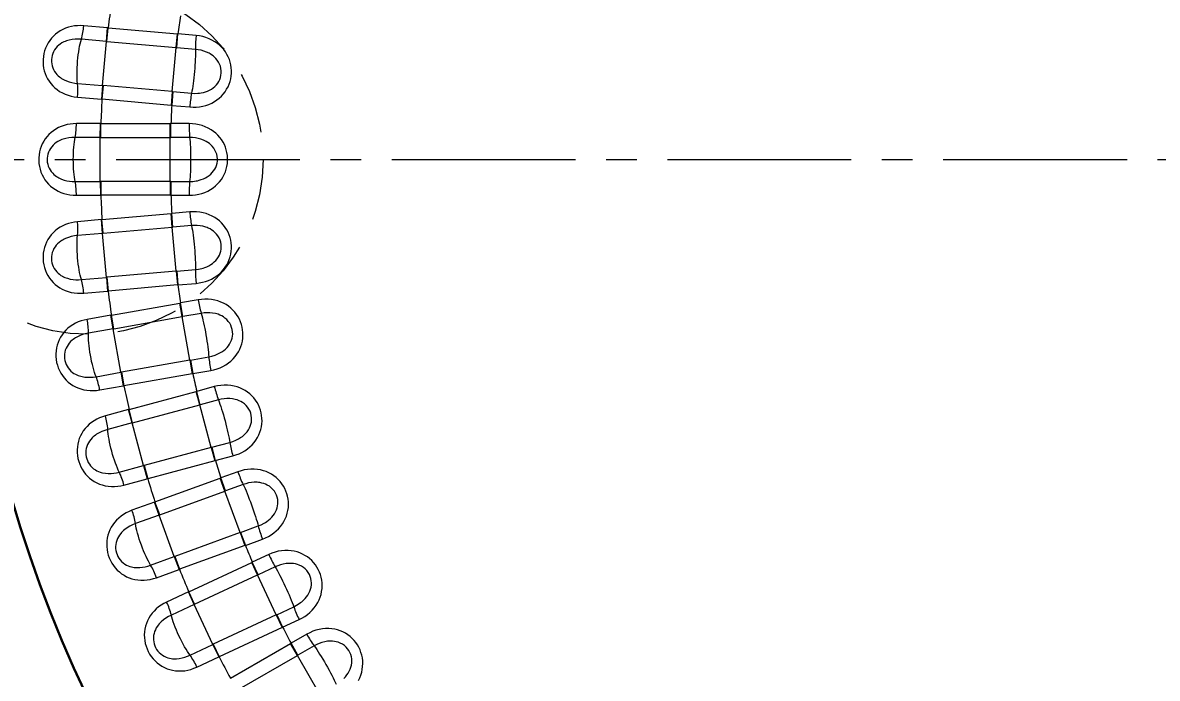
# Model space of a CAD drawing. Extents: x 407 to 892, y -26 to 445.
# Drawn here: x 517.82 to 550.23, y 168.78 to 187.52 of the extents above; entities that cross this region are included whole.
import ezdxf

# ---------------------------------------------------------------- set-up
doc = ezdxf.new("R2010")
doc.units = 0
doc.header["$LTSCALE"] = 7
doc.header["$MEASUREMENT"] = 0
doc.linetypes.add('CENTER2', pattern=[1.125, 0.75, -0.125, 0.125, -0.125])
doc.linetypes.add('HIDDEN', pattern=[0.375, 0.25, -0.125])
doc.layers.get('0').update_dxf_attribs({"linetype": 'CONTINUOUS', "lineweight": 15})
for name, color, linetype, lineweight in [('1', 1, 'CENTER2', 15), ('2', 2, 'HIDDEN', 15), ('3', 3, 'CONTINUOUS', 30), ('8', 251, 'CONTINUOUS', 15)]:
    doc.layers.add(name, color=color, linetype=linetype, lineweight=lineweight)
doc.styles.add('ITALICT', font='ITALICT.shx', dxfattribs={"width": 0.8, "height": 3})
doc.dimstyles.get("Standard").update_dxf_attribs({"dimtxt": 3, "dimasz": 3, "dimexe": 0.5, "dimexo": 0.5, "dimgap": 0.8, "dimtad": 1, "dimdsep": 46, "dimtxsty": 'ITALICT', "dimcen": 0.09, "dimazin": 2, "dimtfac": 1, "dimtmove": 0, "dimatfit": 3, "dimfxl": 1, "dimtolj": 1, "dimtzin": 0, "dimarcsym": 0})

# ---------------------------------------------------------------- blocks, each defined once
blk = doc.blocks.new('*D24')
at = {"color": 0, "lineweight": -2, "transparency": 16777216}
for p, q in [((550.991, 259.614), (435.38, 259.614)), ((435.88, 256.614), (435.88, 110.614)), ((550.991, 107.614), (435.38, 107.614))]:
    blk.add_line(p, q, dxfattribs=at)
at = {"color": 0, "transparency": 16777216}
for points in [[(435.38, 256.614), (436.38, 256.614), (435.88, 259.614)], [(435.38, 110.614), (436.38, 110.614), (435.88, 107.614)]]:
    blk.add_solid(points, dxfattribs=at)
at = {"color": 0, "transparency": 16777216, "insert": (433.58, 183.614), "char_height": 3, "attachment_point": 5, "rotation": 90, "style": 'ITALICT'}
blk.add_mtext('\\A1;152', dxfattribs=at)
blk = doc.blocks.new('*D33')
at = {"color": 0, "lineweight": -2, "transparency": 16777216}
for p, q in [((491.115, 205.588), (474.637, 211.586)), ((488.491, 183.614), (469.704, 183.614))]:
    blk.add_line(p, q, dxfattribs=at)
blk.add_arc((551.491, 183.614), 81.286, 162.11471, 177.88529, dxfattribs=at)
at = {"color": 0, "transparency": 16777216}
for points in [[(473.66, 208.74), (474.606, 208.415), (475.106, 211.415)], [(470.76, 186.604), (469.76, 186.622), (470.204, 183.614)]]:
    blk.add_solid(points, dxfattribs=at)
at = {"color": 0, "transparency": 16777216, "insert": (469.174, 198.128), "char_height": 3, "attachment_point": 5, "rotation": 80, "style": 'ITALICT'}
blk.add_mtext('\\A1;20°', dxfattribs=at)
blk = doc.blocks.new('*D34')
at = {"color": 0, "lineweight": -2, "transparency": 16777216}
for p, q in [((499.341, 235.763), (487.736, 247.368)), ((488.491, 183.614), (461.329, 183.614))]:
    blk.add_line(p, q, dxfattribs=at)
blk.add_arc((551.491, 183.614), 89.662, 136.91715, 178.08285, dxfattribs=at)
at = {"color": 0, "transparency": 16777216}
for points in [[(485.645, 245.205), (486.364, 244.51), (488.09, 247.014)], [(462.379, 186.605), (461.379, 186.621), (461.829, 183.614)]]:
    blk.add_solid(points, dxfattribs=at)
at = {"color": 0, "transparency": 16777216, "insert": (466.529, 218.806), "char_height": 3, "attachment_point": 5, "rotation": 67.5, "style": 'ITALICT'}
blk.add_mtext('\\A1;45°', dxfattribs=at)

msp = doc.modelspace()

# ---------------------------------------------------------------- linework, layer by layer
at = {"layer": '1'}
msp.add_line((488.991, 183.614), (613.991, 183.614), dxfattribs=at)
msp.add_arc((551.491, 183.614), 57, 193.4627, 347.3297, dxfattribs=at)
at = {"layer": '2'}
msp.add_circle((519.691, 183.614), 5, dxfattribs=at)
at = {"layer": '3'}
for radius in [44.5, 44.5, 40.215, 35.325]:
    msp.add_circle((551.491, 183.614), radius, dxfattribs=at)
at = {"layer": '8', "lineweight": 13, "ltscale": 0.017125}
for p, q in [((520.249, 187.375), (519.567, 187.435)), ((520.04, 184.638), (519.355, 184.638)), ((519.355, 182.589), (520.04, 182.589)), ((519.567, 179.793), (520.249, 179.852)), ((520.021, 177.025), (520.696, 177.143)), ((520.847, 176.463), (520.185, 176.286)), ((520.715, 174.307), (521.377, 174.484)), ((521.587, 173.82), (520.943, 173.585)), ((521.644, 171.66), (522.287, 171.894)), ((522.554, 171.251), (521.933, 170.961)), ((522.799, 169.104), (523.42, 169.393))]:
    msp.add_line(p, q, dxfattribs=at)
at = {"layer": '8', "lineweight": 13, "ltscale": 0.009852}
for p, q in [((520.213, 186.983), (520.249, 187.375)), ((522.222, 186.807), (522.258, 187.2)), ((520.103, 185.727), (520.071, 185.334)), ((522.113, 185.551), (522.079, 185.158)), ((520.039, 184.244), (520.04, 184.638)), ((520.039, 182.983), (520.04, 182.589)), ((520.103, 181.5), (520.071, 181.893)), ((522.113, 181.676), (522.079, 182.069)), ((520.213, 180.244), (520.249, 179.852)), ((522.222, 180.42), (522.258, 180.027)), ((520.407, 178.773), (520.34, 179.161)), ((520.626, 177.531), (520.696, 177.143)), ((520.947, 176.082), (520.847, 176.463)), ((521.273, 174.864), (521.377, 174.484)), ((523.615, 174.139), (523.481, 174.509)), ((523.252, 169.75), (523.42, 169.393)), ((525.684, 169.442), (525.487, 169.784))]:
    msp.add_line(p, q, dxfattribs=at)
at = {"layer": '8', "lineweight": 13, "ltscale": 0.009853}
for p, q in [((520.23, 186.981), (520.264, 187.374)), ((522.206, 186.809), (522.24, 187.201)), ((520.12, 185.725), (520.086, 185.332)), ((522.096, 185.552), (522.061, 185.16)), ((520.055, 184.244), (520.055, 184.638)), ((522.039, 184.244), (522.039, 184.638)), ((522.056, 184.244), (522.056, 184.638)), ((520.055, 182.983), (520.055, 182.589)), ((522.039, 182.983), (522.039, 182.589)), ((522.056, 182.983), (522.056, 182.589)), ((520.12, 181.502), (520.086, 181.895)), ((522.096, 181.675), (522.061, 182.067)), ((520.23, 180.246), (520.264, 179.853)), ((522.206, 180.418), (522.24, 180.026)), ((522.376, 179.12), (522.308, 179.508)), ((522.393, 179.123), (522.326, 179.511)), ((520.423, 178.776), (520.355, 179.164)), ((522.595, 177.878), (522.664, 177.49)), ((522.612, 177.881), (522.681, 177.493)), ((520.642, 177.534), (520.711, 177.146)), ((522.879, 176.6), (522.777, 176.981)), ((522.895, 176.604), (522.794, 176.985)), ((520.963, 176.087), (520.861, 176.467)), ((523.205, 175.382), (523.307, 175.001)), ((523.222, 175.386), (523.324, 175.006)), ((521.29, 174.868), (521.392, 174.488)), ((523.599, 174.133), (523.464, 174.503)), ((521.735, 173.455), (521.601, 173.825)), ((524.03, 172.948), (524.165, 172.577)), ((524.046, 172.954), (524.182, 172.584)), ((522.167, 172.269), (522.301, 171.899)), ((524.531, 171.738), (524.365, 172.095)), ((524.547, 171.745), (524.381, 172.103)), ((522.734, 170.9), (522.567, 171.257)), ((525.064, 170.595), (525.231, 170.238)), ((525.08, 170.602), (525.247, 170.245)), ((523.267, 169.757), (523.434, 169.4)), ((525.669, 169.434), (525.472, 169.775))]:
    msp.add_line(p, q, dxfattribs=at)
at = {"layer": '8', "lineweight": 13, "ltscale": 0.000371345}
for p, q in [((520.264, 187.374), (520.249, 187.375)), ((520.264, 179.853), (520.249, 179.852))]:
    msp.add_line(p, q, dxfattribs=at)
at = {"layer": '8', "lineweight": 13, "ltscale": 0.049582}
for p, q in [((520.264, 187.374), (522.24, 187.201)), ((522.061, 185.16), (520.086, 185.332)), ((520.086, 181.895), (522.061, 182.067)), ((522.24, 180.026), (520.264, 179.853)), ((522.595, 177.878), (520.642, 177.534)), ((520.861, 176.467), (522.777, 176.981)), ((523.307, 175.001), (521.392, 174.488)), ((524.03, 172.948), (522.167, 172.269)), ((522.567, 171.257), (524.365, 172.095)), ((525.064, 170.595), (523.267, 169.757))]:
    msp.add_line(p, q, dxfattribs=at)
at = {"layer": '8', "lineweight": 13, "ltscale": 0.01795}
for p, q in [((520.213, 186.983), (519.498, 187.047)), ((520.039, 184.244), (519.321, 184.245)), ((519.321, 182.982), (520.039, 182.983)), ((519.498, 180.18), (520.213, 180.244)), ((520.407, 178.773), (519.7, 178.65)), ((519.919, 177.405), (520.626, 177.531)), ((520.947, 176.082), (520.253, 175.898)), ((520.58, 174.677), (521.273, 174.864)), ((521.72, 173.449), (521.044, 173.205)), ((521.477, 172.017), (522.151, 172.264)), ((522.719, 170.893), (522.068, 170.591)), ((522.602, 169.445), (523.252, 169.75))]:
    msp.add_line(p, q, dxfattribs=at)
at = {"layer": '8', "lineweight": 13, "ltscale": 0.0004458}
for p, q in [((522.24, 187.201), (522.258, 187.2)), ((522.258, 180.027), (522.24, 180.026))]:
    msp.add_line(p, q, dxfattribs=at)
at = {"layer": '8', "lineweight": 13, "ltscale": 0.012961}
for p, q in [((522.774, 187.155), (522.258, 187.2)), ((522.079, 185.158), (522.595, 185.113)), ((522.575, 184.639), (522.056, 184.638)), ((522.056, 182.589), (522.575, 182.589)), ((522.595, 182.114), (522.079, 182.069)), ((522.258, 180.027), (522.774, 180.072)), ((522.836, 179.602), (522.326, 179.511)), ((522.681, 177.493), (523.192, 177.583)), ((523.295, 177.12), (522.794, 176.985)), ((523.324, 175.006), (523.825, 175.14)), ((524.182, 172.584), (524.669, 172.761)), ((524.851, 172.322), (524.381, 172.103)), ((525.247, 170.245), (525.717, 170.464)), ((525.936, 170.043), (525.487, 169.784))]:
    msp.add_line(p, q, dxfattribs=at)
at = {"layer": '8', "lineweight": 13, "ltscale": 0.031529}
for p, q in [((520.103, 185.727), (520.213, 186.983)), ((522.096, 185.552), (522.206, 186.809)), ((520.039, 182.983), (520.039, 184.244)), ((522.039, 182.983), (522.039, 184.244)), ((520.213, 180.244), (520.103, 181.5)), ((522.206, 180.418), (522.096, 181.675)), ((522.595, 177.878), (522.376, 179.12)), ((523.205, 175.382), (522.879, 176.6)), ((521.273, 174.864), (520.947, 176.082)), ((524.03, 172.948), (523.599, 174.133)), ((525.064, 170.595), (524.531, 171.738)), ((526.3, 168.341), (525.669, 169.434))]:
    msp.add_line(p, q, dxfattribs=at)
at = {"layer": '8', "lineweight": 13, "ltscale": 0.000417412}
for p, q in [((520.23, 186.981), (520.213, 186.983)), ((520.12, 185.725), (520.103, 185.727)), ((520.12, 181.502), (520.103, 181.5)), ((520.23, 180.246), (520.213, 180.244))]:
    msp.add_line(p, q, dxfattribs=at)
at = {"layer": '8', "lineweight": 13, "ltscale": 0.049583}
for p, q in [((520.23, 186.981), (522.206, 186.809)), ((522.096, 185.552), (520.12, 185.725)), ((520.055, 184.638), (522.039, 184.638)), ((520.055, 184.244), (522.039, 184.244)), ((522.039, 182.983), (520.055, 182.983)), ((522.039, 182.589), (520.055, 182.589)), ((520.12, 181.502), (522.096, 181.675)), ((522.206, 180.418), (520.23, 180.246)), ((520.355, 179.164), (522.308, 179.508)), ((520.423, 178.776), (522.376, 179.12)), ((522.664, 177.49), (520.711, 177.146)), ((520.963, 176.087), (522.879, 176.6)), ((523.205, 175.382), (521.29, 174.868)), ((521.601, 173.825), (523.464, 174.503)), ((521.735, 173.455), (523.599, 174.133)), ((524.165, 172.577), (522.301, 171.899)), ((522.734, 170.9), (524.531, 171.738)), ((525.231, 170.238), (523.434, 169.4)), ((523.754, 168.783), (525.472, 169.775)), ((523.951, 168.442), (525.669, 169.434))]:
    msp.add_line(p, q, dxfattribs=at)
at = {"layer": '8', "lineweight": 13, "ltscale": 0.000424319}
for p, q in [((522.206, 186.809), (522.222, 186.807)), ((522.222, 180.42), (522.206, 180.418))]:
    msp.add_line(p, q, dxfattribs=at)
at = {"layer": '8', "lineweight": 13, "ltscale": 0.013374}
for p, q in [((522.755, 186.76), (522.222, 186.807)), ((522.113, 185.551), (522.646, 185.505)), ((522.59, 184.243), (522.056, 184.244)), ((522.056, 182.983), (522.59, 182.984)), ((522.646, 181.722), (522.113, 181.676)), ((522.222, 180.42), (522.755, 180.467)), ((522.92, 179.215), (522.393, 179.123)), ((522.612, 177.881), (523.139, 177.975)), ((523.412, 176.742), (522.895, 176.604)), ((523.222, 175.386), (523.738, 175.525)), ((524.118, 174.321), (523.615, 174.139)), ((524.046, 172.954), (524.549, 173.137)), ((525.032, 171.971), (524.547, 171.745)), ((525.08, 170.602), (525.564, 170.829)), ((526.147, 169.709), (525.684, 169.442))]:
    msp.add_line(p, q, dxfattribs=at)
at = {"layer": '8', "lineweight": 13, "ltscale": 0.017949}
for p, q in [((519.388, 185.788), (520.103, 185.727)), ((520.103, 181.5), (519.388, 181.439))]:
    msp.add_line(p, q, dxfattribs=at)
at = {"layer": '8', "lineweight": 13, "ltscale": 0.017124}
for p, q in [((519.388, 185.394), (520.071, 185.334)), ((520.071, 181.893), (519.388, 181.833)), ((520.34, 179.161), (519.666, 179.042))]:
    msp.add_line(p, q, dxfattribs=at)
at = {"layer": '8', "lineweight": 13, "ltscale": 0.000424252}
for p, q in [((522.113, 185.551), (522.096, 185.552)), ((522.096, 181.675), (522.113, 181.676))]:
    msp.add_line(p, q, dxfattribs=at)
at = {"layer": '8', "lineweight": 13, "ltscale": 0.000371545}
for p, q in [((520.086, 185.332), (520.071, 185.334)), ((520.086, 181.895), (520.071, 181.893))]:
    msp.add_line(p, q, dxfattribs=at)
at = {"layer": '8', "lineweight": 13, "ltscale": 0.000445666}
for p, q in [((522.079, 185.158), (522.061, 185.16)), ((522.061, 182.067), (522.079, 182.069))]:
    msp.add_line(p, q, dxfattribs=at)
at = {"layer": '8', "lineweight": 13, "ltscale": 0.000370789}
for p, q in [((520.055, 184.638), (520.04, 184.638)), ((520.055, 182.589), (520.04, 182.589))]:
    msp.add_line(p, q, dxfattribs=at)
at = {"layer": '8', "lineweight": 13, "ltscale": 0.00044632}
for p, q in [((522.039, 184.638), (522.056, 184.638)), ((522.056, 182.589), (522.039, 182.589))]:
    msp.add_line(p, q, dxfattribs=at)
at = {"layer": '8', "lineweight": 13, "ltscale": 0.000417328}
for p, q in [((520.055, 184.244), (520.039, 184.244)), ((520.055, 182.983), (520.039, 182.983))]:
    msp.add_line(p, q, dxfattribs=at)
at = {"layer": '8', "lineweight": 13, "ltscale": 0.000424957}
for p, q in [((522.039, 184.244), (522.056, 184.244)), ((522.056, 182.983), (522.039, 182.983))]:
    msp.add_line(p, q, dxfattribs=at)
at = {"layer": '8', "lineweight": 13, "ltscale": 0.000445406}
msp.add_line((522.308, 179.508), (522.326, 179.511), dxfattribs=at)
at = {"layer": '8', "lineweight": 13, "ltscale": 0.000371291}
msp.add_line((520.355, 179.164), (520.34, 179.161), dxfattribs=at)
at = {"layer": '8', "lineweight": 13, "ltscale": 0.000424458}
msp.add_line((522.376, 179.12), (522.393, 179.123), dxfattribs=at)
at = {"layer": '8', "lineweight": 13, "ltscale": 0.000416811}
msp.add_line((520.423, 178.776), (520.407, 178.773), dxfattribs=at)
at = {"layer": '8', "lineweight": 13, "ltscale": 0.03153}
for p, q in [((520.626, 177.531), (520.407, 178.773)), ((522.151, 172.264), (521.72, 173.449)), ((523.252, 169.75), (522.719, 170.893))]:
    msp.add_line(p, q, dxfattribs=at)
at = {"layer": '8', "lineweight": 13, "ltscale": 0.00042459}
msp.add_line((522.612, 177.881), (522.595, 177.878), dxfattribs=at)
at = {"layer": '8', "lineweight": 13, "ltscale": 0.000417696}
msp.add_line((520.642, 177.534), (520.626, 177.531), dxfattribs=at)
at = {"layer": '8', "lineweight": 13, "ltscale": 0.000445539}
msp.add_line((522.681, 177.493), (522.664, 177.49), dxfattribs=at)
at = {"layer": '8', "lineweight": 13, "ltscale": 0.000371025}
msp.add_line((520.711, 177.146), (520.696, 177.143), dxfattribs=at)
at = {"layer": '8', "lineweight": 13, "ltscale": 0.00044619}
msp.add_line((522.777, 176.981), (522.794, 176.985), dxfattribs=at)
at = {"layer": '8', "lineweight": 13, "ltscale": 0.000371442}
msp.add_line((520.861, 176.467), (520.847, 176.463), dxfattribs=at)
at = {"layer": '8', "lineweight": 13, "ltscale": 0.000423976}
msp.add_line((522.879, 176.6), (522.895, 176.604), dxfattribs=at)
at = {"layer": '8', "lineweight": 13, "ltscale": 0.000416948}
msp.add_line((520.963, 176.087), (520.947, 176.082), dxfattribs=at)
at = {"layer": '8', "lineweight": 13, "ltscale": 0.000424371}
msp.add_line((523.222, 175.386), (523.205, 175.382), dxfattribs=at)
at = {"layer": '8', "lineweight": 13, "ltscale": 0.000417146}
msp.add_line((521.29, 174.868), (521.273, 174.864), dxfattribs=at)
at = {"layer": '8', "lineweight": 13, "ltscale": 0.000445651}
msp.add_line((523.324, 175.006), (523.307, 175.001), dxfattribs=at)
at = {"layer": '8', "lineweight": 13, "ltscale": 0.012962}
msp.add_line((523.968, 174.687), (523.481, 174.509), dxfattribs=at)
at = {"layer": '8', "lineweight": 13, "ltscale": 0.000370851}
msp.add_line((521.392, 174.488), (521.377, 174.484), dxfattribs=at)
at = {"layer": '8', "lineweight": 13, "ltscale": 0.000445521}
msp.add_line((523.464, 174.503), (523.481, 174.509), dxfattribs=at)
at = {"layer": '8', "lineweight": 13, "ltscale": 0.000424532}
msp.add_line((523.599, 174.133), (523.615, 174.139), dxfattribs=at)
at = {"layer": '8', "lineweight": 13, "ltscale": 0.00037076}
msp.add_line((521.601, 173.825), (521.587, 173.82), dxfattribs=at)
at = {"layer": '8', "lineweight": 13, "ltscale": 0.009851}
for p, q in [((521.72, 173.449), (521.587, 173.82)), ((522.151, 172.264), (522.287, 171.894)), ((522.719, 170.893), (522.554, 171.251))]:
    msp.add_line(p, q, dxfattribs=at)
at = {"layer": '8', "lineweight": 13, "ltscale": 0.000417037}
msp.add_line((521.735, 173.455), (521.72, 173.449), dxfattribs=at)
at = {"layer": '8', "lineweight": 13, "ltscale": 0.000424794}
msp.add_line((524.046, 172.954), (524.03, 172.948), dxfattribs=at)
at = {"layer": '8', "lineweight": 13, "ltscale": 0.000445782}
msp.add_line((524.182, 172.584), (524.165, 172.577), dxfattribs=at)
at = {"layer": '8', "lineweight": 13, "ltscale": 0.000417559}
msp.add_line((522.167, 172.269), (522.151, 172.264), dxfattribs=at)
at = {"layer": '8', "lineweight": 13, "ltscale": 0.000446113}
msp.add_line((524.365, 172.095), (524.381, 172.103), dxfattribs=at)
at = {"layer": '8', "lineweight": 13, "ltscale": 0.000370693}
msp.add_line((522.301, 171.899), (522.287, 171.894), dxfattribs=at)
at = {"layer": '8', "lineweight": 13, "ltscale": 0.000424266}
msp.add_line((524.531, 171.738), (524.547, 171.745), dxfattribs=at)
at = {"layer": '8', "lineweight": 13, "ltscale": 0.000370987}
msp.add_line((522.567, 171.257), (522.554, 171.251), dxfattribs=at)
at = {"layer": '8', "lineweight": 13, "ltscale": 0.000417123}
msp.add_line((522.734, 170.9), (522.719, 170.893), dxfattribs=at)
at = {"layer": '8', "lineweight": 13, "ltscale": 0.000424589}
msp.add_line((525.08, 170.602), (525.064, 170.595), dxfattribs=at)
at = {"layer": '8', "lineweight": 13, "ltscale": 0.000445422}
msp.add_line((525.247, 170.245), (525.231, 170.238), dxfattribs=at)
at = {"layer": '8', "lineweight": 13, "ltscale": 0.000417768}
msp.add_line((523.267, 169.757), (523.252, 169.75), dxfattribs=at)
at = {"layer": '8', "lineweight": 13, "ltscale": 0.000445997}
msp.add_line((525.472, 169.775), (525.487, 169.784), dxfattribs=at)
at = {"layer": '8', "lineweight": 13, "ltscale": 0.000371403}
msp.add_line((523.434, 169.4), (523.42, 169.393), dxfattribs=at)
at = {"layer": '8', "lineweight": 13, "ltscale": 0.000424518}
msp.add_line((525.669, 169.434), (525.684, 169.442), dxfattribs=at)
at = {"layer": '8', "lineweight": 13}
for points in [[(519.567, 187.435), (519.478, 187.439), (519.389, 187.437), (519.301, 187.429), (519.215, 187.414), (519.131, 187.393), (519.049, 187.365), (518.97, 187.331), (518.895, 187.291), (518.825, 187.246), (518.76, 187.196), (518.699, 187.14), (518.643, 187.08), (518.593, 187.015), (518.548, 186.946), (518.509, 186.873), (518.475, 186.797), (518.448, 186.719), (518.427, 186.638), (518.413, 186.556), (518.405, 186.474), (518.404, 186.39), (518.409, 186.307), (518.421, 186.225), (518.44, 186.145), (518.465, 186.066), (518.496, 185.99), (518.533, 185.917), (518.577, 185.847), (518.626, 185.781), (518.68, 185.719), (518.74, 185.662), (518.804, 185.61), (518.877, 185.56), (518.955, 185.516), (519.036, 185.479), (519.121, 185.448), (519.208, 185.423), (519.297, 185.405), (519.388, 185.394)], [(519.498, 187.047), (519.408, 187.052), (519.319, 187.05), (519.232, 187.041), (519.149, 187.025), (519.109, 187.014), (519.07, 187.001), (519.032, 186.987), (518.996, 186.971), (518.944, 186.944), (518.895, 186.912), (518.85, 186.878), (518.809, 186.839), (518.769, 186.794), (518.734, 186.745), (518.705, 186.694), (518.681, 186.64), (518.663, 186.583), (518.651, 186.526), (518.645, 186.467), (518.645, 186.408), (518.651, 186.35), (518.663, 186.292), (518.681, 186.236), (518.705, 186.182), (518.734, 186.129), (518.769, 186.08), (518.8, 186.043), (518.835, 186.008), (518.873, 185.975), (518.903, 185.952), (518.935, 185.931), (519.003, 185.892), (519.076, 185.859), (519.154, 185.832), (519.23, 185.812), (519.308, 185.797), (519.388, 185.788)], [(522.595, 185.113), (522.689, 185.108), (522.782, 185.11), (522.874, 185.119), (522.965, 185.135), (523.053, 185.158), (523.139, 185.187), (523.221, 185.223), (523.299, 185.266), (523.37, 185.313), (523.436, 185.365), (523.497, 185.422), (523.553, 185.483), (523.604, 185.549), (523.648, 185.618), (523.687, 185.69), (523.719, 185.765), (523.745, 185.841), (523.765, 185.918), (523.778, 185.997), (523.785, 186.076), (523.786, 186.155), (523.78, 186.235), (523.768, 186.314), (523.75, 186.392), (523.725, 186.469), (523.694, 186.544), (523.657, 186.616), (523.614, 186.686), (523.565, 186.752), (523.51, 186.814), (523.45, 186.873), (523.385, 186.926), (523.31, 186.979), (523.229, 187.025), (523.144, 187.065), (523.055, 187.098), (522.963, 187.124), (522.87, 187.143), (522.774, 187.155)], [(522.646, 185.505), (522.738, 185.501), (522.829, 185.504), (522.874, 185.508), (522.918, 185.515), (522.982, 185.528), (523.044, 185.545), (523.103, 185.567), (523.158, 185.592), (523.215, 185.625), (523.266, 185.661), (523.313, 185.701), (523.355, 185.745), (523.392, 185.792), (523.423, 185.842), (523.449, 185.894), (523.471, 185.955), (523.486, 186.018), (523.493, 186.082), (523.493, 186.147), (523.485, 186.212), (523.469, 186.275), (523.445, 186.338), (523.414, 186.398), (523.376, 186.455), (523.341, 186.497), (523.303, 186.536), (523.26, 186.573), (523.213, 186.607), (523.18, 186.628), (523.146, 186.648), (523.072, 186.683), (522.994, 186.712), (522.917, 186.734), (522.837, 186.75), (522.755, 186.76)], [(519.355, 184.638), (519.266, 184.634), (519.178, 184.625), (519.091, 184.609), (519.007, 184.587), (518.924, 184.558), (518.845, 184.524), (518.77, 184.483), (518.698, 184.436), (518.633, 184.385), (518.572, 184.33), (518.517, 184.269), (518.466, 184.204), (518.422, 184.134), (518.383, 184.062), (518.35, 183.986), (518.323, 183.908), (518.303, 183.827), (518.29, 183.745), (518.282, 183.662), (518.282, 183.579), (518.288, 183.496), (518.3, 183.414), (518.32, 183.333), (518.345, 183.254), (518.377, 183.178), (518.414, 183.105), (518.458, 183.035), (518.507, 182.97), (518.562, 182.908), (518.621, 182.851), (518.686, 182.8), (518.755, 182.753), (518.832, 182.71), (518.912, 182.673), (518.997, 182.643), (519.084, 182.62), (519.173, 182.603), (519.264, 182.593), (519.355, 182.589)], [(522.575, 182.589), (522.668, 182.592), (522.761, 182.602), (522.852, 182.619), (522.941, 182.643), (523.027, 182.673), (523.109, 182.71), (523.188, 182.753), (523.262, 182.803), (523.329, 182.855), (523.39, 182.913), (523.446, 182.975), (523.497, 183.041), (523.541, 183.111), (523.58, 183.184), (523.612, 183.259), (523.638, 183.337), (523.656, 183.414), (523.669, 183.493), (523.676, 183.572), (523.676, 183.652), (523.67, 183.731), (523.657, 183.81), (523.638, 183.887), (523.614, 183.963), (523.582, 184.038), (523.545, 184.11), (523.501, 184.179), (523.452, 184.245), (523.398, 184.306), (523.338, 184.364), (523.273, 184.416), (523.204, 184.464), (523.123, 184.51), (523.039, 184.549), (522.951, 184.581), (522.86, 184.606), (522.766, 184.624), (522.671, 184.635), (522.575, 184.639)], [(519.321, 184.245), (519.23, 184.242), (519.142, 184.233), (519.057, 184.216), (518.975, 184.193), (518.936, 184.179), (518.898, 184.163), (518.862, 184.145), (518.827, 184.126), (518.778, 184.094), (518.732, 184.059), (518.69, 184.02), (518.652, 183.978), (518.617, 183.93), (518.586, 183.879), (518.561, 183.825), (518.542, 183.769), (518.529, 183.711), (518.522, 183.652), (518.521, 183.593), (518.526, 183.535), (518.537, 183.477), (518.554, 183.421), (518.577, 183.366), (518.606, 183.314), (518.639, 183.265), (518.679, 183.219), (518.713, 183.185), (518.751, 183.153), (518.791, 183.124), (518.823, 183.103), (518.857, 183.085), (518.928, 183.052), (519.004, 183.025), (519.084, 183.005), (519.161, 182.992), (519.24, 182.984), (519.321, 182.982)], [(522.59, 182.984), (522.683, 182.988), (522.773, 182.999), (522.818, 183.007), (522.861, 183.017), (522.924, 183.036), (522.984, 183.059), (523.04, 183.085), (523.094, 183.116), (523.147, 183.152), (523.195, 183.193), (523.239, 183.237), (523.277, 183.285), (523.309, 183.335), (523.336, 183.387), (523.357, 183.441), (523.374, 183.504), (523.383, 183.568), (523.385, 183.633), (523.378, 183.697), (523.365, 183.761), (523.343, 183.823), (523.315, 183.883), (523.278, 183.94), (523.235, 183.994), (523.197, 184.032), (523.155, 184.068), (523.109, 184.101), (523.06, 184.131), (523.025, 184.15), (522.989, 184.166), (522.913, 184.195), (522.832, 184.217), (522.754, 184.231), (522.673, 184.24), (522.59, 184.243)], [(519.388, 181.833), (519.3, 181.822), (519.213, 181.805), (519.128, 181.781), (519.045, 181.752), (518.966, 181.716), (518.89, 181.675), (518.818, 181.628), (518.751, 181.575), (518.691, 181.519), (518.635, 181.458), (518.585, 181.392), (518.54, 181.323), (518.502, 181.25), (518.47, 181.174), (518.444, 181.096), (518.424, 181.016), (518.411, 180.934), (518.404, 180.851), (518.404, 180.768), (518.411, 180.685), (518.424, 180.603), (518.444, 180.522), (518.47, 180.443), (518.502, 180.367), (518.541, 180.294), (518.585, 180.224), (518.634, 180.159), (518.689, 180.097), (518.749, 180.041), (518.813, 179.99), (518.882, 179.944), (518.954, 179.903), (519.035, 179.867), (519.118, 179.838), (519.205, 179.815), (519.294, 179.799), (519.384, 179.79), (519.475, 179.788), (519.567, 179.793)], [(522.774, 180.072), (522.867, 180.084), (522.958, 180.102), (523.047, 180.127), (523.134, 180.158), (523.217, 180.196), (523.296, 180.24), (523.371, 180.29), (523.44, 180.346), (523.502, 180.404), (523.558, 180.466), (523.609, 180.533), (523.653, 180.603), (523.691, 180.677), (523.723, 180.753), (523.749, 180.831), (523.768, 180.91), (523.78, 180.989), (523.786, 181.068), (523.785, 181.148), (523.778, 181.227), (523.765, 181.306), (523.746, 181.383), (523.721, 181.459), (523.689, 181.532), (523.651, 181.604), (523.608, 181.673), (523.559, 181.738), (523.504, 181.799), (523.444, 181.855), (523.38, 181.907), (523.31, 181.954), (523.237, 181.995), (523.153, 182.034), (523.066, 182.065), (522.975, 182.09), (522.882, 182.107), (522.787, 182.117), (522.692, 182.119), (522.595, 182.114)], [(522.755, 180.467), (522.847, 180.479), (522.936, 180.498), (522.98, 180.51), (523.022, 180.524), (523.083, 180.548), (523.14, 180.576), (523.195, 180.608), (523.245, 180.643), (523.295, 180.684), (523.34, 180.729), (523.379, 180.776), (523.413, 180.827), (523.441, 180.879), (523.463, 180.934), (523.479, 180.99), (523.49, 181.054), (523.494, 181.119), (523.49, 181.183), (523.478, 181.247), (523.459, 181.309), (523.432, 181.369), (523.398, 181.426), (523.357, 181.48), (523.31, 181.529), (523.268, 181.565), (523.223, 181.597), (523.175, 181.626), (523.123, 181.651), (523.087, 181.667), (523.049, 181.68), (522.971, 181.702), (522.889, 181.717), (522.809, 181.724), (522.728, 181.726), (522.646, 181.722)], [(519.388, 181.439), (519.298, 181.428), (519.211, 181.411), (519.127, 181.387), (519.048, 181.357), (519.011, 181.339), (518.974, 181.32), (518.94, 181.299), (518.907, 181.277), (518.86, 181.241), (518.818, 181.202), (518.779, 181.16), (518.746, 181.115), (518.714, 181.064), (518.688, 181.01), (518.668, 180.954), (518.654, 180.896), (518.646, 180.838), (518.644, 180.779), (518.648, 180.72), (518.658, 180.662), (518.674, 180.606), (518.696, 180.551), (518.724, 180.499), (518.757, 180.449), (518.795, 180.403), (518.838, 180.361), (518.875, 180.33), (518.915, 180.301), (518.958, 180.275), (518.992, 180.258), (519.027, 180.242), (519.101, 180.216), (519.179, 180.196), (519.26, 180.183), (519.338, 180.176), (519.418, 180.176), (519.498, 180.18)], [(523.192, 177.583), (523.283, 177.602), (523.373, 177.629), (523.46, 177.661), (523.543, 177.7), (523.622, 177.745), (523.697, 177.796), (523.767, 177.852), (523.832, 177.913), (523.888, 177.977), (523.939, 178.044), (523.983, 178.115), (524.021, 178.189), (524.053, 178.265), (524.078, 178.343), (524.097, 178.423), (524.109, 178.504), (524.114, 178.584), (524.113, 178.664), (524.105, 178.743), (524.092, 178.821), (524.072, 178.898), (524.046, 178.974), (524.014, 179.047), (523.976, 179.117), (523.932, 179.185), (523.883, 179.25), (523.828, 179.31), (523.769, 179.366), (523.704, 179.418), (523.635, 179.464), (523.562, 179.504), (523.486, 179.539), (523.399, 179.57), (523.309, 179.594), (523.216, 179.61), (523.122, 179.619), (523.027, 179.621), (522.931, 179.615), (522.836, 179.602)], [(523.139, 177.975), (523.229, 177.995), (523.316, 178.021), (523.358, 178.037), (523.399, 178.055), (523.458, 178.084), (523.513, 178.117), (523.564, 178.153), (523.612, 178.192), (523.658, 178.238), (523.698, 178.286), (523.733, 178.337), (523.762, 178.39), (523.786, 178.445), (523.803, 178.501), (523.814, 178.558), (523.82, 178.623), (523.818, 178.688), (523.808, 178.752), (523.791, 178.814), (523.766, 178.875), (523.735, 178.932), (523.696, 178.986), (523.65, 179.036), (523.599, 179.081), (523.554, 179.113), (523.507, 179.141), (523.456, 179.166), (523.402, 179.187), (523.365, 179.198), (523.326, 179.209), (523.246, 179.223), (523.163, 179.231), (523.083, 179.232), (523.002, 179.227), (522.92, 179.215)], [(519.666, 179.042), (519.579, 179.023), (519.493, 178.999), (519.411, 178.968), (519.331, 178.931), (519.255, 178.889), (519.183, 178.841), (519.116, 178.788), (519.053, 178.73), (518.998, 178.668), (518.948, 178.602), (518.904, 178.533), (518.866, 178.46), (518.834, 178.384), (518.808, 178.306), (518.789, 178.225), (518.776, 178.144), (518.77, 178.061), (518.771, 177.978), (518.778, 177.895), (518.792, 177.813), (518.813, 177.732), (518.839, 177.654), (518.872, 177.577), (518.911, 177.504), (518.955, 177.435), (519.005, 177.369), (519.06, 177.308), (519.12, 177.252), (519.185, 177.201), (519.253, 177.155), (519.326, 177.116), (519.401, 177.082), (519.485, 177.053), (519.571, 177.031), (519.659, 177.016), (519.749, 177.007), (519.839, 177.006), (519.931, 177.012), (520.021, 177.025)], [(519.7, 178.65), (519.611, 178.631), (519.526, 178.606), (519.445, 178.575), (519.368, 178.538), (519.332, 178.517), (519.298, 178.495), (519.265, 178.471), (519.234, 178.446), (519.191, 178.407), (519.152, 178.364), (519.118, 178.318), (519.088, 178.271), (519.061, 178.217), (519.04, 178.161), (519.025, 178.103), (519.016, 178.045), (519.013, 177.986), (519.016, 177.927), (519.025, 177.869), (519.041, 177.812), (519.062, 177.757), (519.088, 177.705), (519.12, 177.655), (519.157, 177.608), (519.199, 177.566), (519.246, 177.527), (519.286, 177.499), (519.328, 177.475), (519.373, 177.453), (519.408, 177.438), (519.444, 177.426), (519.52, 177.406), (519.599, 177.393), (519.682, 177.387), (519.76, 177.387), (519.839, 177.393), (519.919, 177.405)], [(523.825, 175.14), (523.915, 175.167), (524.001, 175.201), (524.085, 175.241), (524.165, 175.287), (524.24, 175.338), (524.31, 175.395), (524.375, 175.458), (524.434, 175.524), (524.484, 175.592), (524.529, 175.664), (524.567, 175.738), (524.599, 175.815), (524.624, 175.894), (524.642, 175.974), (524.653, 176.056), (524.658, 176.137), (524.657, 176.217), (524.648, 176.296), (524.634, 176.375), (524.614, 176.451), (524.587, 176.527), (524.555, 176.599), (524.517, 176.669), (524.473, 176.736), (524.423, 176.8), (524.369, 176.86), (524.309, 176.916), (524.244, 176.966), (524.176, 177.012), (524.103, 177.052), (524.027, 177.086), (523.947, 177.114), (523.858, 177.137), (523.766, 177.153), (523.673, 177.161), (523.578, 177.162), (523.483, 177.155), (523.389, 177.141), (523.295, 177.12)], [(523.738, 175.525), (523.826, 175.553), (523.911, 175.587), (523.952, 175.607), (523.991, 175.628), (524.047, 175.662), (524.099, 175.699), (524.147, 175.74), (524.19, 175.783), (524.232, 175.832), (524.268, 175.884), (524.299, 175.938), (524.323, 175.993), (524.342, 176.05), (524.354, 176.108), (524.36, 176.165), (524.36, 176.231), (524.352, 176.295), (524.337, 176.358), (524.315, 176.418), (524.285, 176.476), (524.248, 176.531), (524.205, 176.581), (524.155, 176.627), (524.1, 176.668), (524.053, 176.695), (524.003, 176.719), (523.95, 176.739), (523.895, 176.755), (523.856, 176.764), (523.817, 176.771), (523.736, 176.778), (523.653, 176.779), (523.573, 176.773), (523.492, 176.76), (523.412, 176.742)], [(520.185, 176.286), (520.1, 176.259), (520.017, 176.227), (519.938, 176.19), (519.862, 176.146), (519.789, 176.097), (519.722, 176.043), (519.66, 175.985), (519.603, 175.921), (519.553, 175.855), (519.509, 175.785), (519.471, 175.712), (519.439, 175.636), (519.414, 175.558), (519.395, 175.478), (519.383, 175.396), (519.377, 175.313), (519.379, 175.23), (519.387, 175.148), (519.401, 175.066), (519.422, 174.985), (519.45, 174.907), (519.483, 174.83), (519.522, 174.757), (519.567, 174.688), (519.618, 174.623), (519.673, 174.562), (519.733, 174.506), (519.798, 174.455), (519.866, 174.41), (519.939, 174.37), (520.014, 174.337), (520.093, 174.31), (520.178, 174.288), (520.266, 174.274), (520.355, 174.266), (520.445, 174.266), (520.536, 174.273), (520.626, 174.287), (520.715, 174.307)], [(520.253, 175.898), (520.167, 175.871), (520.084, 175.839), (520.006, 175.801), (519.933, 175.757), (519.899, 175.734), (519.866, 175.708), (519.836, 175.682), (519.807, 175.655), (519.768, 175.611), (519.733, 175.565), (519.702, 175.517), (519.677, 175.467), (519.655, 175.411), (519.639, 175.353), (519.629, 175.295), (519.625, 175.236), (519.627, 175.177), (519.635, 175.118), (519.65, 175.061), (519.67, 175.006), (519.695, 174.953), (519.726, 174.903), (519.763, 174.856), (519.804, 174.813), (519.849, 174.774), (519.899, 174.74), (519.941, 174.716), (519.985, 174.695), (520.032, 174.677), (520.068, 174.666), (520.105, 174.656), (520.183, 174.643), (520.263, 174.637), (520.345, 174.638), (520.423, 174.645), (520.502, 174.658), (520.58, 174.677)], [(524.669, 172.761), (524.756, 172.796), (524.839, 172.837), (524.919, 172.884), (524.994, 172.937), (525.065, 172.995), (525.13, 173.058), (525.189, 173.125), (525.242, 173.197), (525.286, 173.269), (525.324, 173.344), (525.356, 173.422), (525.381, 173.501), (525.399, 173.582), (525.41, 173.663), (525.414, 173.745), (525.412, 173.827), (525.403, 173.906), (525.388, 173.985), (525.367, 174.061), (525.34, 174.136), (525.307, 174.209), (525.269, 174.278), (525.224, 174.345), (525.175, 174.408), (525.12, 174.467), (525.06, 174.522), (524.996, 174.572), (524.927, 174.617), (524.855, 174.656), (524.779, 174.69), (524.7, 174.717), (524.619, 174.738), (524.528, 174.754), (524.435, 174.761), (524.341, 174.761), (524.247, 174.754), (524.153, 174.739), (524.06, 174.716), (523.968, 174.687)], [(524.549, 173.137), (524.634, 173.172), (524.716, 173.214), (524.754, 173.237), (524.791, 173.261), (524.844, 173.3), (524.893, 173.342), (524.937, 173.387), (524.977, 173.433), (525.014, 173.486), (525.046, 173.541), (525.071, 173.597), (525.091, 173.655), (525.104, 173.713), (525.111, 173.771), (525.113, 173.829), (525.107, 173.894), (525.094, 173.958), (525.073, 174.019), (525.045, 174.077), (525.01, 174.132), (524.969, 174.183), (524.922, 174.23), (524.868, 174.271), (524.809, 174.307), (524.76, 174.33), (524.708, 174.35), (524.654, 174.365), (524.597, 174.376), (524.559, 174.381), (524.519, 174.385), (524.438, 174.385), (524.354, 174.379), (524.275, 174.366), (524.196, 174.346), (524.118, 174.321)], [(520.943, 173.585), (520.861, 173.552), (520.781, 173.512), (520.705, 173.468), (520.633, 173.418), (520.565, 173.363), (520.503, 173.303), (520.446, 173.239), (520.394, 173.171), (520.35, 173.101), (520.313, 173.028), (520.281, 172.951), (520.256, 172.873), (520.238, 172.793), (520.226, 172.711), (520.221, 172.629), (520.223, 172.546), (520.232, 172.463), (520.247, 172.382), (520.268, 172.301), (520.296, 172.223), (520.33, 172.147), (520.37, 172.074), (520.416, 172.005), (520.467, 171.94), (520.523, 171.879), (520.583, 171.823), (520.648, 171.772), (520.717, 171.727), (520.789, 171.688), (520.864, 171.655), (520.943, 171.629), (521.023, 171.609), (521.11, 171.595), (521.199, 171.588), (521.288, 171.588), (521.378, 171.596), (521.468, 171.611), (521.556, 171.632), (521.644, 171.66)], [(521.044, 173.205), (520.961, 173.171), (520.881, 173.131), (520.806, 173.087), (520.738, 173.037), (520.706, 173.01), (520.676, 172.982), (520.648, 172.953), (520.622, 172.924), (520.586, 172.877), (520.555, 172.828), (520.529, 172.777), (520.508, 172.725), (520.491, 172.667), (520.48, 172.609), (520.475, 172.549), (520.476, 172.49), (520.484, 172.432), (520.497, 172.374), (520.516, 172.318), (520.541, 172.265), (520.571, 172.215), (520.606, 172.168), (520.647, 172.124), (520.691, 172.085), (520.74, 172.05), (520.792, 172.02), (520.837, 172), (520.883, 171.983), (520.931, 171.969), (520.968, 171.961), (521.006, 171.955), (521.084, 171.948), (521.164, 171.949), (521.246, 171.958), (521.323, 171.972), (521.4, 171.992), (521.477, 172.017)], [(525.717, 170.464), (525.8, 170.507), (525.88, 170.555), (525.955, 170.609), (526.026, 170.668), (526.091, 170.732), (526.15, 170.8), (526.203, 170.873), (526.25, 170.949), (526.288, 171.025), (526.319, 171.103), (526.344, 171.183), (526.361, 171.264), (526.372, 171.346), (526.376, 171.428), (526.374, 171.51), (526.364, 171.591), (526.349, 171.67), (526.327, 171.746), (526.299, 171.821), (526.266, 171.893), (526.226, 171.963), (526.182, 172.029), (526.132, 172.091), (526.078, 172.149), (526.018, 172.204), (525.953, 172.253), (525.885, 172.297), (525.813, 172.336), (525.737, 172.369), (525.659, 172.396), (525.578, 172.416), (525.494, 172.43), (525.403, 172.437), (525.309, 172.437), (525.216, 172.429), (525.123, 172.413), (525.03, 172.39), (524.939, 172.36), (524.851, 172.322)], [(525.564, 170.829), (525.646, 170.872), (525.724, 170.92), (525.76, 170.946), (525.795, 170.974), (525.844, 171.017), (525.889, 171.063), (525.929, 171.111), (525.965, 171.161), (525.997, 171.217), (526.024, 171.274), (526.045, 171.333), (526.059, 171.392), (526.067, 171.451), (526.07, 171.509), (526.066, 171.567), (526.054, 171.632), (526.036, 171.694), (526.01, 171.753), (525.977, 171.809), (525.938, 171.861), (525.892, 171.908), (525.841, 171.95), (525.784, 171.986), (525.722, 172.017), (525.671, 172.036), (525.618, 172.051), (525.562, 172.061), (525.505, 172.068), (525.466, 172.069), (525.426, 172.069), (525.345, 172.063), (525.262, 172.049), (525.185, 172.029), (525.108, 172.003), (525.032, 171.971)], [(521.933, 170.961), (521.854, 170.92), (521.778, 170.874), (521.706, 170.823), (521.639, 170.767), (521.576, 170.707), (521.519, 170.642), (521.468, 170.573), (521.423, 170.501), (521.385, 170.427), (521.354, 170.351), (521.329, 170.272), (521.311, 170.192), (521.3, 170.11), (521.295, 170.028), (521.298, 169.945), (521.307, 169.863), (521.322, 169.782), (521.345, 169.701), (521.373, 169.623), (521.408, 169.548), (521.448, 169.475), (521.494, 169.406), (521.546, 169.341), (521.602, 169.28), (521.663, 169.224), (521.728, 169.174), (521.797, 169.129), (521.87, 169.091), (521.945, 169.058), (522.023, 169.032), (522.103, 169.012), (522.185, 168.999), (522.273, 168.993), (522.362, 168.993), (522.451, 169.002), (522.54, 169.017), (522.628, 169.04), (522.715, 169.069), (522.799, 169.104)], [(522.068, 170.591), (521.987, 170.55), (521.911, 170.504), (521.841, 170.452), (521.777, 170.397), (521.747, 170.368), (521.72, 170.337), (521.694, 170.306), (521.671, 170.274), (521.639, 170.224), (521.613, 170.173), (521.591, 170.12), (521.575, 170.066), (521.563, 170.007), (521.557, 169.948), (521.557, 169.888), (521.564, 169.829), (521.576, 169.772), (521.594, 169.716), (521.618, 169.662), (521.648, 169.611), (521.682, 169.563), (521.722, 169.52), (521.765, 169.48), (521.813, 169.445), (521.865, 169.414), (521.92, 169.389), (521.965, 169.372), (522.013, 169.36), (522.062, 169.35), (522.099, 169.345), (522.138, 169.342), (522.216, 169.343), (522.296, 169.351), (522.377, 169.366), (522.453, 169.387), (522.528, 169.413), (522.602, 169.445)], [(527.41, 168.717), (527.449, 168.797), (527.481, 168.876), (527.505, 168.956), (527.523, 169.038), (527.533, 169.121), (527.537, 169.203), (527.534, 169.286), (527.524, 169.367), (527.508, 169.447), (527.485, 169.524), (527.457, 169.598), (527.423, 169.67), (527.383, 169.739), (527.338, 169.805), (527.288, 169.867), (527.233, 169.925), (527.173, 169.978), (527.109, 170.027), (527.041, 170.071), (526.968, 170.109), (526.893, 170.141), (526.815, 170.167), (526.734, 170.187), (526.652, 170.2), (526.568, 170.207), (526.476, 170.206), (526.383, 170.198), (526.291, 170.182), (526.199, 170.158), (526.109, 170.127), (526.021, 170.088), (525.936, 170.043)], [(526.995, 168.782), (527.04, 168.83), (527.08, 168.88), (527.116, 168.931), (527.147, 168.984), (527.175, 169.042), (527.196, 169.102), (527.212, 169.162), (527.221, 169.222), (527.224, 169.281), (527.221, 169.34), (527.212, 169.397), (527.195, 169.46), (527.171, 169.52), (527.14, 169.577), (527.103, 169.63), (527.059, 169.678), (527.01, 169.721), (526.955, 169.759), (526.895, 169.79), (526.831, 169.815), (526.778, 169.829), (526.724, 169.84), (526.668, 169.845), (526.61, 169.847), (526.571, 169.845), (526.531, 169.841), (526.451, 169.828), (526.37, 169.807), (526.295, 169.78), (526.22, 169.747), (526.147, 169.709)]]:
    msp.add_lwpolyline(points, dxfattribs=at)
for centre, radius, start, end in [((551.491, 183.614), 31.452, 171.867, 173.133), ((551.491, 183.614), 29.452, 171.9938, 173.0062), ((517.586, 187.579), 1.985, 344.4411, 355.8233), ((526.766, 186.759), 4.011, 174.3381, 179.9895), ((517.413, 185.596), 1.985, 354.1767, 5.5589), ((526.595, 184.809), 4.011, 170.0105, 175.6618), ((551.491, 183.614), 31.452, 176.867, 178.133), ((551.491, 183.614), 29.452, 176.9938, 178.0062), ((517.37, 184.609), 1.985, 349.4411, 0.8233), ((526.586, 184.592), 4.011, 179.3381, 184.9895), ((517.37, 182.618), 1.985, 359.1767, 10.5589), ((526.586, 182.635), 4.011, 175.0105, 180.6618), ((551.491, 183.614), 31.452, 181.867, 183.133), ((551.491, 183.614), 29.452, 181.9938, 183.0062), ((517.413, 181.632), 1.985, 354.4411, 5.8233), ((526.595, 182.418), 4.011, 184.3381, 189.9895), ((526.766, 180.468), 4.011, 180.0105, 185.6618), ((517.586, 179.648), 1.985, 4.1767, 15.5589), ((551.491, 183.614), 29.452, 186.9938, 188.0062), ((551.491, 183.614), 31.452, 186.867, 188.133), ((526.794, 180.253), 4.011, 189.3381, 194.9895), ((517.715, 178.669), 1.985, 359.4411, 10.8233), ((527.134, 178.325), 4.011, 185.0105, 190.6618), ((518.061, 176.708), 1.985, 9.1767, 20.5589), ((551.491, 183.614), 29.452, 191.9938, 193.0062), ((551.491, 183.614), 31.452, 191.867, 193.133), ((527.181, 178.113), 4.011, 194.3381, 199.9895), ((518.275, 175.744), 1.985, 4.4411, 15.8233), ((527.688, 176.222), 4.011, 190.0105, 195.6618), ((551.491, 183.614), 29.452, 196.9938, 198.0062), ((527.753, 176.015), 4.011, 199.3381, 204.9895), ((518.79, 173.821), 1.985, 14.1767, 25.5589), ((551.491, 183.614), 31.452, 196.867, 198.133), ((519.087, 172.879), 1.985, 9.4411, 20.8233), ((528.423, 174.176), 4.011, 195.0105, 200.6618), ((551.491, 183.614), 29.452, 201.9938, 203.0062), ((528.506, 173.975), 4.011, 204.3381, 209.9895), ((519.768, 171.008), 1.985, 19.1767, 30.5589), ((551.491, 183.614), 31.452, 201.867, 203.133), ((520.148, 170.097), 1.983, 14.4258, 25.8204), ((529.333, 172.201), 4.011, 200.0105, 205.6618), ((551.491, 183.614), 29.452, 206.9938, 208.0062), ((529.433, 172.009), 4.011, 209.3381, 214.9895), ((520.987, 168.291), 1.985, 24.1767, 35.5589), ((551.491, 183.614), 31.452, 206.867, 208.133)]:
    msp.add_arc(centre, radius, start, end, dxfattribs=at)
at = {"layer": '8', "lineweight": 13, "extrusion": (0, 0, -1)}
for centre, major_axis, ratio, start_param, end_param in [((519.527, 186.41), (-0.07, -0.797), 0.171335, 0.660114, 2.481479), ((522.657, 186.136), (-0.07, -0.797), 0.08912, 3.80602, 5.618757), ((519.405, 183.614), (0, -0.8), 0.171335, 0.660114, 2.481479), ((522.547, 183.614), (0, -0.8), 0.08912, 3.80602, 5.618757), ((522.657, 181.091), (0.07, -0.797), 0.08912, 3.80602, 5.618757), ((519.527, 180.817), (0.07, -0.797), 0.171335, 0.660114, 2.481479), ((522.986, 178.587), (0.139, -0.788), 0.08912, 3.80602, 5.618757), ((519.892, 178.042), (0.139, -0.788), 0.171335, 0.660114, 2.481479), ((523.533, 176.122), (0.207, -0.773), 0.08912, 3.80602, 5.618757), ((520.498, 175.309), (0.207, -0.773), 0.171335, 0.660114, 2.481479), ((524.292, 173.714), (0.274, -0.752), 0.08912, 3.80602, 5.618757), ((521.34, 172.64), (0.274, -0.752), 0.171335, 0.660114, 2.481479), ((525.258, 171.381), (0.338, -0.725), 0.08912, 3.80602, 5.618757), ((522.411, 170.053), (0.338, -0.725), 0.171335, 0.660114, 2.481479), ((526.424, 169.142), (0.4, -0.693), 0.08912, 3.80602, 5.618757)]:
    msp.add_ellipse(centre, major_axis=major_axis, ratio=ratio, start_param=start_param, end_param=end_param, dxfattribs=at)

# ---------------------------------------------------------------- dimensions: what is measured, and where the dimension line sits
dim = msp.add_linear_dim(base=(435.88, 107.614), p1=(551.491, 259.614), p2=(551.491, 107.614), angle=270, dimstyle='Standard')
dim.commit()
dim.dimension.update_dxf_attribs({"geometry": '*D24', "text_midpoint": (435.88, 183.614), "dimtype": 161})
for base, line1, line2, picture, middle in [((473.841, 228.445), ((509.594, 225.51), (499.695, 235.409)), ((488.991, 183.614), (613.991, 183.614)), '*D34', (466.529, 218.806)), ((472.395, 202.359), ((488.991, 183.614), (613.991, 183.614)), ((504.271, 200.8), (491.585, 205.417)), '*D33', (469.174, 198.128))]:
    dim = msp.add_angular_dim_2l(base=base, line1=line1, line2=line2, dimstyle='Standard')
    dim.commit()
    dim.dimension.update_dxf_attribs({"geometry": picture, "text_midpoint": middle})

doc.saveas('drawing.dxf')
